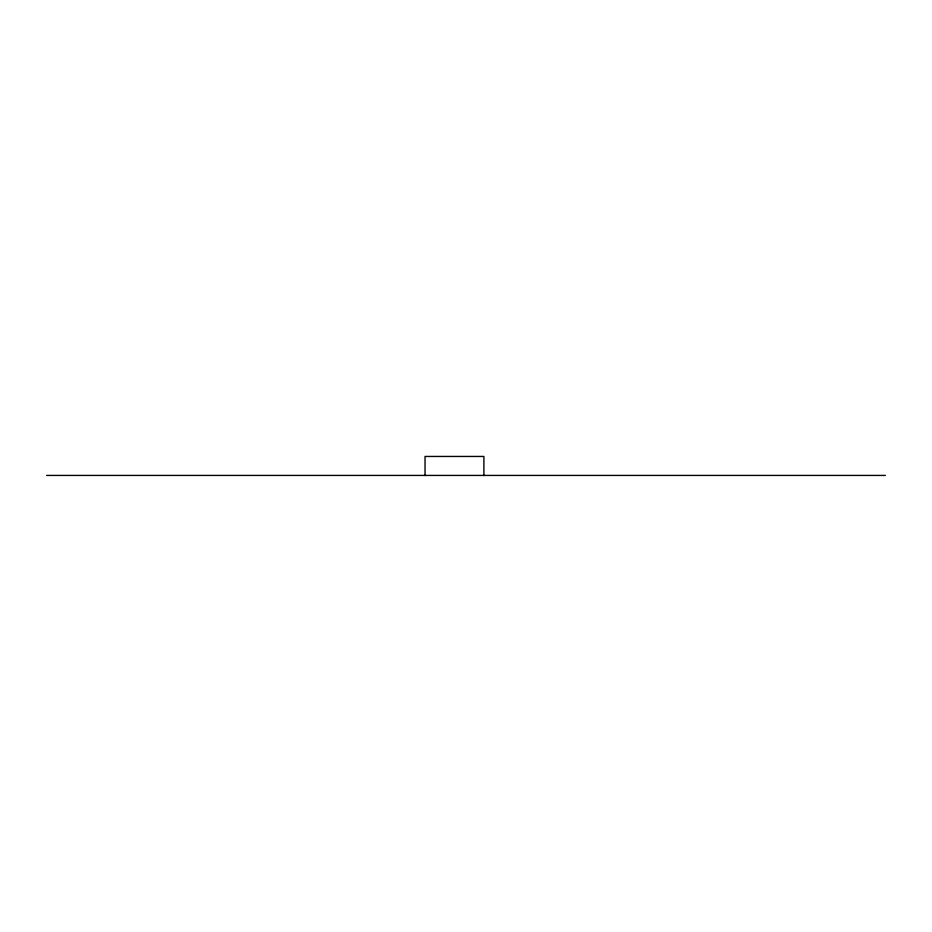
<?xml version="1.0" encoding="UTF-8"?>
<svg xmlns="http://www.w3.org/2000/svg" width="932" height="932" viewBox="0 0 932 932"><rect width="100%" height="100%" fill="white"/><g stroke="black" fill="none" stroke-linecap="round" stroke-linejoin="round"><path stroke-width="1.4" d="M46.6 475.425L885.4 475.425M483.894 475.553L483.894 456.447L425.039 456.447L425.039 475.553"/></g></svg>
